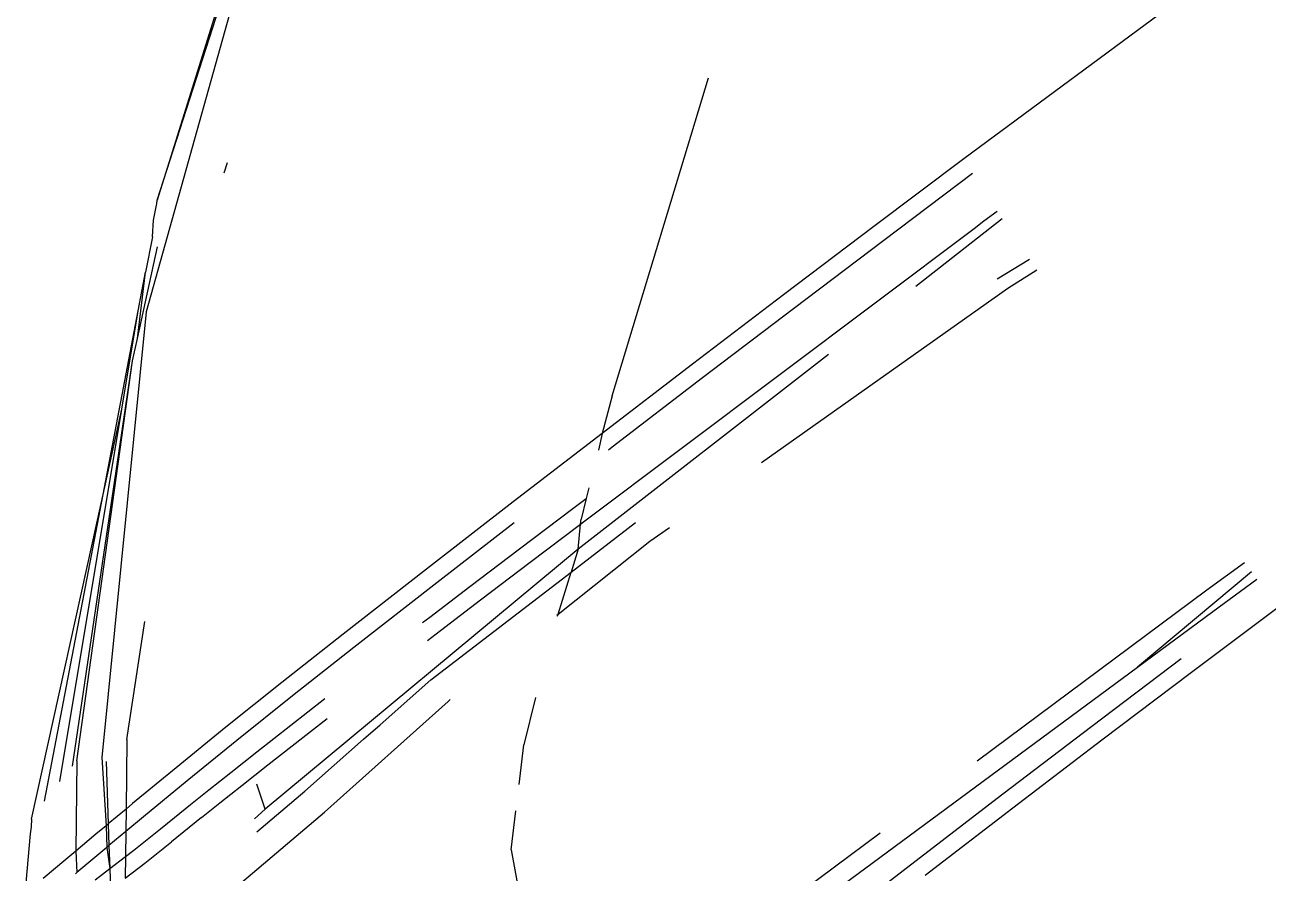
# Model space of a CAD drawing. Header units: millimetres. Extents: x -41292 to 298682, y -22072 to 33155.
# Drawn here: x 29940.96 to 29972.93, y 5418.65 to 5440.47 of the extents above; entities that cross this region are included whole.
import ezdxf

# ---------------------------------------------------------------- set-up
doc = ezdxf.new("R2010")
doc.units = ezdxf.units.MM

# ---------------------------------------------------------------- blocks, each defined once
blk = doc.blocks.new('AHSISHEUD')
for p, q in [((30619.532, 23105.116), (30592.476, 23085.115)), ((30577.566, 23102.726), (30571.74, 23084.046)), ((30575.803, 23096.725), (30571.454, 23081.174)), ((30571.74, 23084.046), (30575.803, 23096.725)), ((30583.432, 23079.018), (30585.913, 23087.198)), ((30592.476, 23085.115), (30590.161, 23083.373)), ((30573.536, 23085.013), (30573.451, 23084.742)), ((30592.699, 23084.732), (30590.416, 23083.015)), ((30571.638, 23083.535), (30571.715, 23083.918)), ((30571.715, 23083.918), (30571.727, 23083.957)), ((30571.727, 23083.957), (30571.74, 23084.046)), ((30571.614, 23083.107), (30571.638, 23083.535)), ((30593.462, 23083.566), (30591.238, 23081.832)), ((30592.743, 23083.325), (30592.993, 23083.517)), ((30592.993, 23083.517), (30593.329, 23083.767)), ((30582.696, 23075.773), (30592.743, 23083.325)), ((30590.161, 23083.373), (30587.836, 23081.613)), ((30571.229, 23080.493), (30571.748, 23082.849)), ((30571.614, 23083.107), (30571.44, 23082.197)), ((30590.416, 23083.015), (30588.092, 23081.255)), ((30593.331, 23082.027), (30594.166, 23082.529)), ((30571.229, 23080.493), (30571.44, 23082.197)), ((30571.25, 23081.206), (30571.44, 23082.197)), ((30593.61, 23081.788), (30594.353, 23082.256)), ((30587.836, 23081.613), (30585.5, 23079.833)), ((30587.273, 23077.306), (30593.61, 23081.788)), ((30588.092, 23081.255), (30585.757, 23079.476)), ((30571.454, 23081.174), (30570.314, 23069.711)), ((30570.345, 23076.475), (30571.25, 23081.206)), ((30570.829, 23078.674), (30571.25, 23081.206)), ((30571.103, 23079.918), (30571.229, 23080.493)), ((30588.996, 23080.084), (30582.563, 23075.069)), ((30569.561, 23069.494), (30571.103, 23079.918)), ((30569.669, 23069.629), (30571.103, 23079.918)), ((30585.5, 23079.833), (30583.177, 23078.051)), ((30585.757, 23079.476), (30583.436, 23077.696)), ((30583.432, 23079.018), (30583.177, 23078.051)), ((30569.235, 23069.095), (30570.829, 23078.674)), ((30570.345, 23076.475), (30570.829, 23078.674)), ((30583.177, 23078.051), (30580.89, 23076.288)), ((30583.177, 23078.051), (30583.08, 23077.618)), ((30583.436, 23077.696), (30583.34, 23077.622)), ((30568.509, 23068.131), (30570.345, 23076.475)), ((30568.836, 23068.589), (30570.345, 23076.475)), ((30582.837, 23076.647), (30582.769, 23076.377)), ((30580.89, 23076.288), (30578.663, 23074.561)), ((30581.054, 23075.085), (30582.423, 23076.117)), ((30582.423, 23076.117), (30582.769, 23076.377)), ((30582.769, 23076.377), (30582.634, 23075.841)), ((30582.623, 23075.718), (30582.634, 23075.841)), ((30580.914, 23075.75), (30578.929, 23074.211)), ((30581.328, 23074.741), (30582.623, 23075.718)), ((30582.379, 23074.481), (30584.037, 23075.755)), ((30582.563, 23075.069), (30582.623, 23075.718)), ((30582.623, 23075.718), (30582.696, 23075.773)), ((30584.404, 23075.276), (30584.907, 23075.632)), ((30582.042, 23073.401), (30584.404, 23075.276)), ((30582.563, 23075.069), (30574.516, 23068.385)), ((30579.772, 23074.113), (30581.054, 23075.085)), ((30582.563, 23075.069), (30582.379, 23074.481)), ((30578.663, 23074.561), (30576.519, 23072.89)), ((30580.049, 23073.771), (30581.328, 23074.741)), ((30598.726, 23074.024), (30599.688, 23074.728)), ((30578.929, 23074.211), (30576.79, 23072.543)), ((30578.768, 23071.708), (30582.379, 23074.481)), ((30582.042, 23073.401), (30582.379, 23074.481)), ((30599.868, 23074.487), (30596.937, 23072.036)), ((30598.875, 23073.47), (30600.01, 23074.3)), ((30578.742, 23073.326), (30579.772, 23074.113)), ((30592.818, 23069.632), (30598.726, 23074.024)), ((30579.021, 23072.985), (30580.049, 23073.771)), ((30598.328, 23071.908), (30600.587, 23073.608)), ((30578.561, 23073.186), (30578.742, 23073.326)), ((30582.011, 23073.377), (30582.042, 23073.401)), ((30582.026, 23073.352), (30582.042, 23073.401)), ((30596.937, 23072.036), (30598.875, 23073.47)), ((30570.956, 23070.178), (30571.42, 23073.214)), ((30578.687, 23072.728), (30579.021, 23072.985)), ((30576.519, 23072.89), (30574.939, 23071.643)), ((30576.79, 23072.543), (30575.214, 23071.3)), ((30582.925, 23061.684), (30596.937, 23072.036)), ((30595.77, 23070.523), (30598.064, 23072.26)), ((30574.939, 23071.643), (30573.504, 23070.492)), ((30577.467, 23070.551), (30578.768, 23071.708)), ((30596.027, 23070.166), (30598.328, 23071.908)), ((30575.214, 23071.3), (30573.781, 23070.152)), ((30574.299, 23069.861), (30576.047, 23071.234)), ((30576.034, 23068.31), (30579.215, 23071.157)), ((30579.215, 23071.157), (30579.273, 23071.204)), ((30581.462, 23071.259), (30581.165, 23070.037)), ((30574.583, 23069.526), (30576.105, 23070.721)), ((30573.504, 23070.492), (30572.223, 23069.45)), ((30577.04, 23070.183), (30577.467, 23070.551)), ((30593.478, 23068.776), (30595.77, 23070.523)), ((30570.956, 23070.178), (30570.935, 23068.386)), ((30573.781, 23070.152), (30572.504, 23069.111)), ((30575.535, 23068.851), (30577.04, 23070.183)), ((30593.735, 23068.419), (30596.027, 23070.166)), ((30573.627, 23069.33), (30574.299, 23069.861)), ((30581.042, 23069.019), (30581.165, 23070.037)), ((30569.669, 23069.629), (30569.641, 23067.306)), ((30570.314, 23069.711), (30570.421, 23067.958)), ((30570.424, 23069.613), (30570.478, 23068.006)), ((30572.223, 23069.45), (30571.105, 23068.528)), ((30573.911, 23068.995), (30574.583, 23069.526)), ((30572.504, 23069.111), (30571.387, 23068.191)), ((30573.065, 23068.882), (30573.627, 23069.33)), ((30572.591, 23068.502), (30573.065, 23068.882)), ((30573.349, 23068.547), (30573.911, 23068.995)), ((30574.516, 23068.385), (30574.298, 23069.032)), ((30574.299, 23067.804), (30575.535, 23068.851)), ((30591.219, 23067.043), (30593.478, 23068.776)), ((30571.105, 23068.528), (30570.935, 23068.386)), ((30572.184, 23068.173), (30572.591, 23068.502)), ((30572.876, 23068.167), (30573.349, 23068.547)), ((30568.509, 23068.131), (30568.496, 23067.935)), ((30570.935, 23068.386), (30570.478, 23068.006)), ((30570.935, 23068.386), (30570.927, 23067.808)), ((30571.387, 23068.191), (30570.927, 23067.808)), ((30571.821, 23067.878), (30572.184, 23068.173)), ((30572.876, 23068.167), (30572.106, 23067.544)), ((30572.887, 23065.643), (30576.034, 23068.31)), ((30574.516, 23068.385), (30574.237, 23068.136)), ((30580.839, 23067.34), (30580.96, 23068.341)), ((30591.478, 23066.688), (30593.735, 23068.419)), ((30568.496, 23067.935), (30568.474, 23067.75)), ((30570.421, 23067.958), (30570.157, 23067.739)), ((30570.478, 23068.006), (30570.421, 23067.958)), ((30570.421, 23067.958), (30570.441, 23067.402)), ((30570.478, 23068.006), (30570.497, 23067.449)), ((30570.927, 23067.808), (30570.497, 23067.449)), ((30570.927, 23067.808), (30570.92, 23067.167)), ((30571.135, 23067.332), (30571.821, 23067.878)), ((30568.474, 23067.75), (30568.334, 23066.2)), ((30570.157, 23067.739), (30569.641, 23067.306)), ((30571.764, 23067.269), (30572.106, 23067.544)), ((30587.737, 23065.855), (30590.324, 23067.778)), ((30569.641, 23067.306), (30569.386, 23067.091)), ((30569.641, 23067.306), (30569.671, 23066.755)), ((30570.441, 23067.402), (30569.671, 23066.755)), ((30570.497, 23067.449), (30570.441, 23067.402)), ((30570.441, 23067.402), (30570.516, 23066.856)), ((30570.497, 23067.449), (30570.516, 23066.856)), ((30570.516, 23066.856), (30570.92, 23067.167)), ((30570.92, 23067.167), (30570.913, 23066.607)), ((30570.92, 23067.167), (30571.135, 23067.332)), ((30571.421, 23066.997), (30571.764, 23067.269)), ((30580.839, 23067.34), (30581.22, 23065.262)), ((30569.386, 23067.091), (30568.801, 23066.598)), ((30570.142, 23066.568), (30570.516, 23066.856)), ((30570.516, 23066.856), (30570.534, 23066.316)), ((30570.913, 23066.607), (30571.421, 23066.997)), ((30589.018, 23065.347), (30591.219, 23067.043)), ((30569.671, 23066.755), (30569.634, 23066.725))]:
    blk.add_line(p, q)

msp = doc.modelspace()

# ---------------------------------------------------------------- block references
msp.add_blockref('AHSISHEUD', (-627.372, -17648.087))

doc.saveas('drawing.dxf')
